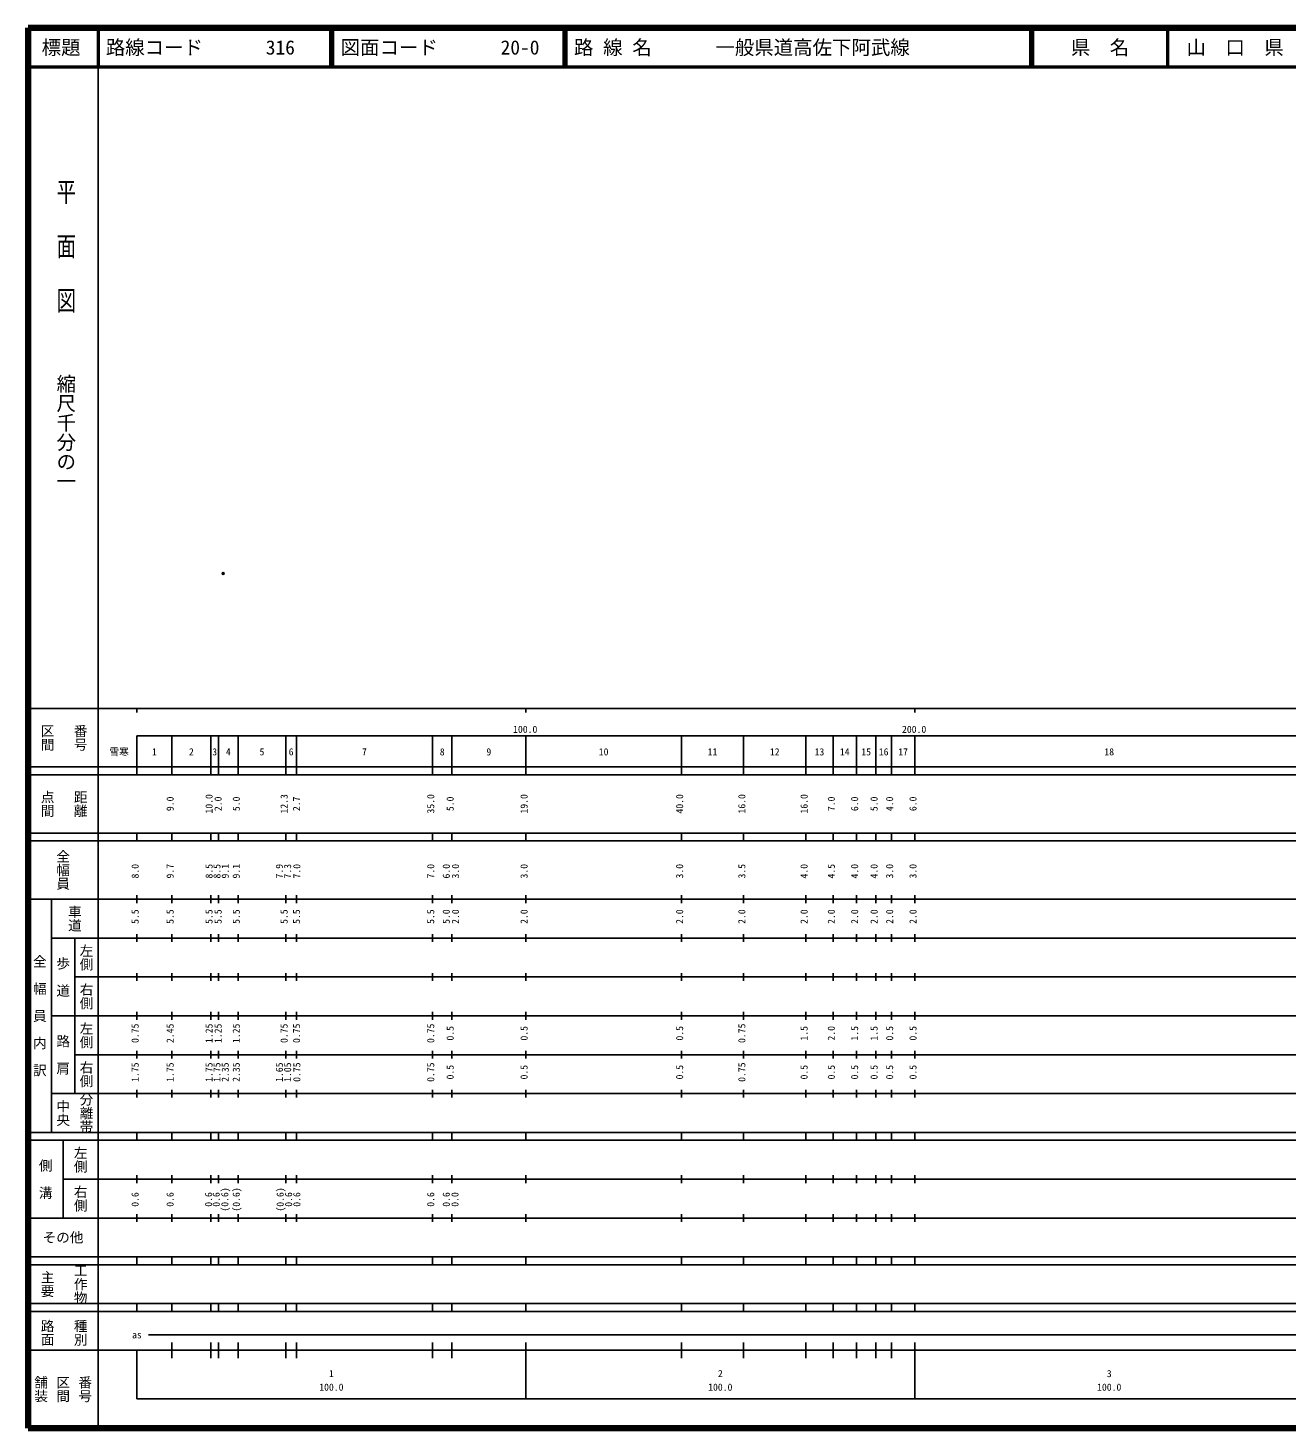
# Model space of a CAD drawing. Units: millimetres on the paper. Extents: x 40 to 680, y 20 to 380.
# Drawn here: x 40 to 363.7, y 20 to 380 of the extents above; entities that cross this region are included whole.
import ezdxf
from ezdxf.enums import TextEntityAlignment as Align

# ---------------------------------------------------------------- set-up
doc = ezdxf.new("R2010")
doc.units = ezdxf.units.MM
doc.header["$PDMODE"] = 32
doc.header["$PDSIZE"] = 0.5
doc.layers.add('M-OTRS', color=6, linetype='Continuous')
doc.layers.add('M-TTL-TXT', color=7, linetype='Continuous')
for name, color, linetype, lineweight in [('M-TTL', 2, 'Continuous', 140), ('M-TTL-BAND', 7, 'Continuous', 25), ('M-TTL-LINE', 7, 'Continuous', 50)]:
    doc.layers.add(name, color=color, linetype=linetype, lineweight=lineweight)
doc.styles.add('@ＭＳ ゴシック', font='')
doc.styles.add('ＭＳ ゴシック', font='')
doc.styles.get('@ＭＳ ゴシック').set_extended_font_data('@MS Gothic')
doc.styles.get('ＭＳ ゴシック').set_extended_font_data('MS Gothic')

msp = doc.modelspace()

# ---------------------------------------------------------------- linework, layer by layer
at = {"layer": 'M-OTRS'}
msp.add_point((90.205, 239.726), dxfattribs=at)
at = {"layer": 'M-TTL'}
for p, q in [((40, 380), (40, 20)), ((680, 380), (40, 380)), ((40, 20), (680, 20))]:
    msp.add_line(p, q, dxfattribs=at)
at = {"layer": 'M-TTL-BAND'}
for p, q in [((58, 370), (58, 20)), ((40, 205), (579, 205)), ((68, 205), (68, 204)), ((168, 205), (168, 204)), ((268, 205), (268, 204)), ((68, 198), (579, 198)), ((68, 198), (68, 188)), ((77, 188), (77, 198)), ((87, 188), (87, 198)), ((89, 188), (89, 198)), ((94, 188), (94, 198)), ((106.3, 188), (106.3, 198)), ((109, 188), (109, 198)), ((144, 188), (144, 198)), ((149, 188), (149, 198)), ((168, 188), (168, 198)), ((208, 188), (208, 198)), ((224, 188), (224, 198)), ((240, 188), (240, 198)), ((247, 188), (247, 198)), ((253, 188), (253, 198)), ((258, 188), (258, 198)), ((262, 188), (262, 198)), ((268, 188), (268, 198)), ((40, 190), (579, 190)), ((40, 188), (579, 188)), ((40, 173), (579, 173)), ((68, 171), (68, 173)), ((77, 171), (77, 173)), ((87, 171), (87, 173)), ((89, 171), (89, 173)), ((94, 171), (94, 173)), ((106.3, 171), (106.3, 173)), ((109, 171), (109, 173)), ((144, 171), (144, 173)), ((149, 171), (149, 173)), ((168, 171), (168, 173)), ((208, 171), (208, 173)), ((224, 171), (224, 173)), ((240, 171), (240, 173)), ((247, 171), (247, 173)), ((253, 171), (253, 173)), ((258, 171), (258, 173)), ((262, 171), (262, 173)), ((268, 171), (268, 173)), ((40, 171), (579, 171)), ((40, 156), (579, 156)), ((46, 96), (46, 156)), ((68, 155), (68, 157)), ((77, 155), (77, 157)), ((87, 155), (87, 157)), ((89, 155), (89, 157)), ((94, 155), (94, 157)), ((106.3, 155), (106.3, 157)), ((109, 155), (109, 157)), ((144, 155), (144, 157)), ((149, 155), (149, 157)), ((168, 155), (168, 157)), ((208, 155), (208, 157)), ((224, 155), (224, 157)), ((240, 155), (240, 157)), ((247, 155), (247, 157)), ((253, 155), (253, 157)), ((258, 155), (258, 157)), ((262, 155), (262, 157)), ((268, 155), (268, 157)), ((46, 146), (579, 146)), ((52, 146), (52, 106)), ((68, 145), (68, 147)), ((77, 145), (77, 147)), ((87, 145), (87, 147)), ((89, 145), (89, 147)), ((94, 145), (94, 147)), ((106.3, 145), (106.3, 147)), ((109, 145), (109, 147)), ((144, 145), (144, 147)), ((149, 145), (149, 147)), ((168, 145), (168, 147)), ((208, 145), (208, 147)), ((224, 145), (224, 147)), ((240, 145), (240, 147)), ((247, 145), (247, 147)), ((253, 145), (253, 147)), ((258, 145), (258, 147)), ((262, 145), (262, 147)), ((268, 145), (268, 147)), ((68, 135), (68, 137)), ((77, 135), (77, 137)), ((87, 135), (87, 137)), ((89, 135), (89, 137)), ((94, 135), (94, 137)), ((106.3, 135), (106.3, 137)), ((109, 135), (109, 137)), ((144, 135), (144, 137)), ((149, 135), (149, 137)), ((168, 135), (168, 137)), ((208, 135), (208, 137)), ((224, 135), (224, 137)), ((240, 135), (240, 137)), ((247, 135), (247, 137)), ((253, 135), (253, 137)), ((258, 135), (258, 137)), ((262, 135), (262, 137)), ((268, 135), (268, 137)), ((52, 136), (579, 136)), ((46, 126), (579, 126)), ((68, 125), (68, 127)), ((77, 125), (77, 127)), ((87, 125), (87, 127)), ((89, 125), (89, 127)), ((94, 125), (94, 127)), ((106.3, 125), (106.3, 127)), ((109, 125), (109, 127)), ((144, 125), (144, 127)), ((149, 125), (149, 127)), ((168, 125), (168, 127)), ((208, 125), (208, 127)), ((224, 125), (224, 127)), ((240, 125), (240, 127)), ((247, 125), (247, 127)), ((253, 125), (253, 127)), ((258, 125), (258, 127)), ((262, 125), (262, 127)), ((268, 125), (268, 127)), ((52, 116), (579, 116)), ((68, 115), (68, 117)), ((77, 115), (77, 117)), ((87, 115), (87, 117)), ((89, 115), (89, 117)), ((94, 115), (94, 117)), ((106.3, 115), (106.3, 117)), ((109, 115), (109, 117)), ((144, 115), (144, 117)), ((149, 115), (149, 117)), ((168, 115), (168, 117)), ((208, 115), (208, 117)), ((224, 115), (224, 117)), ((240, 115), (240, 117)), ((247, 115), (247, 117)), ((253, 115), (253, 117)), ((258, 115), (258, 117)), ((262, 115), (262, 117)), ((268, 115), (268, 117)), ((46, 106), (579, 106)), ((68, 105), (68, 107)), ((77, 105), (77, 107)), ((87, 105), (87, 107)), ((89, 105), (89, 107)), ((94, 105), (94, 107)), ((106.3, 105), (106.3, 107)), ((109, 105), (109, 107)), ((144, 105), (144, 107)), ((149, 105), (149, 107)), ((168, 105), (168, 107)), ((208, 105), (208, 107)), ((224, 105), (224, 107)), ((240, 105), (240, 107)), ((247, 105), (247, 107)), ((253, 105), (253, 107)), ((258, 105), (258, 107)), ((262, 105), (262, 107)), ((268, 105), (268, 107)), ((40, 96), (579, 96)), ((40, 94), (579, 94)), ((49, 94), (49, 74)), ((68, 94), (68, 96)), ((77, 94), (77, 96)), ((87, 94), (87, 96)), ((89, 94), (89, 96)), ((94, 94), (94, 96)), ((106.3, 94), (106.3, 96)), ((109, 94), (109, 96)), ((144, 94), (144, 96)), ((149, 94), (149, 96)), ((168, 94), (168, 96)), ((208, 94), (208, 96)), ((224, 94), (224, 96)), ((240, 94), (240, 96)), ((247, 94), (247, 96)), ((253, 94), (253, 96)), ((258, 94), (258, 96)), ((262, 94), (262, 96)), ((268, 94), (268, 96)), ((49, 84), (579, 84)), ((68, 83), (68, 85)), ((77, 83), (77, 85)), ((87, 83), (87, 85)), ((89, 83), (89, 85)), ((94, 83), (94, 85)), ((106.3, 83), (106.3, 85)), ((109, 83), (109, 85)), ((144, 83), (144, 85)), ((149, 83), (149, 85)), ((168, 83), (168, 85)), ((208, 83), (208, 85)), ((224, 83), (224, 85)), ((240, 83), (240, 85)), ((247, 83), (247, 85)), ((253, 83), (253, 85)), ((258, 83), (258, 85)), ((262, 83), (262, 85)), ((268, 83), (268, 85)), ((40, 74), (579, 74)), ((68, 73), (68, 75)), ((77, 73), (77, 75)), ((87, 73), (87, 75)), ((89, 73), (89, 75)), ((94, 73), (94, 75)), ((106.3, 73), (106.3, 75)), ((109, 73), (109, 75)), ((144, 73), (144, 75)), ((149, 73), (149, 75)), ((168, 73), (168, 75)), ((208, 73), (208, 75)), ((224, 73), (224, 75)), ((240, 73), (240, 75)), ((247, 73), (247, 75)), ((253, 73), (253, 75)), ((258, 73), (258, 75)), ((262, 73), (262, 75)), ((268, 73), (268, 75)), ((40, 64), (579, 64)), ((40, 62), (579, 62)), ((68, 62), (68, 64)), ((77, 62), (77, 64)), ((87, 62), (87, 64)), ((89, 62), (89, 64)), ((94, 62), (94, 64)), ((106.3, 62), (106.3, 64)), ((109, 62), (109, 64)), ((144, 62), (144, 64)), ((149, 62), (149, 64)), ((168, 62), (168, 64)), ((208, 62), (208, 64)), ((224, 62), (224, 64)), ((240, 62), (240, 64)), ((247, 62), (247, 64)), ((253, 62), (253, 64)), ((258, 62), (258, 64)), ((262, 62), (262, 64)), ((268, 62), (268, 64)), ((40, 52), (579, 52)), ((68, 50), (68, 52)), ((77, 50), (77, 52)), ((87, 50), (87, 52)), ((89, 50), (89, 52)), ((94, 50), (94, 52)), ((106.3, 50), (106.3, 52)), ((109, 50), (109, 52)), ((144, 50), (144, 52)), ((149, 50), (149, 52)), ((168, 50), (168, 52)), ((208, 50), (208, 52)), ((224, 50), (224, 52)), ((240, 50), (240, 52)), ((247, 50), (247, 52)), ((253, 50), (253, 52)), ((258, 50), (258, 52)), ((262, 50), (262, 52)), ((268, 50), (268, 52)), ((40, 50), (579, 50)), ((71, 44), (565, 44)), ((40, 40), (579, 40)), ((68, 40), (68, 27.5)), ((77, 38), (77, 42)), ((87, 38), (87, 42)), ((89, 38), (89, 42)), ((94, 38), (94, 42)), ((106.3, 38), (106.3, 42)), ((109, 38), (109, 42)), ((144, 38), (144, 42)), ((149, 38), (149, 42)), ((168, 27.5), (168, 42)), ((208, 38), (208, 42)), ((224, 38), (224, 42)), ((240, 38), (240, 42)), ((247, 38), (247, 42)), ((253, 38), (253, 42)), ((258, 38), (258, 42)), ((262, 38), (262, 42)), ((268, 27.5), (268, 42)), ((68, 27.5), (579, 27.5))]:
    msp.add_line(p, q, dxfattribs=at)
at = {"layer": 'M-TTL-LINE'}
for p, q in [((58, 380), (58, 370)), ((117.75, 380), (117.75, 370)), ((118.25, 380), (118.25, 370)), ((177.75, 380), (177.75, 370)), ((178.25, 380), (178.25, 370)), ((297.75, 380), (297.75, 370)), ((298.25, 380), (298.25, 370)), ((333, 380), (333, 370)), ((40, 370), (680, 370))]:
    msp.add_line(p, q, dxfattribs=at)

# ---------------------------------------------------------------- texts
at = {"layer": 'M-TTL-BAND', "style": '@ＭＳ ゴシック', "width": 1.4}
msp.add_text('平  面  図', height=3.666, rotation=270, dxfattribs=at).set_placement((49.777, 306.475), align=Align.MIDDLE_RIGHT)
at = {"layer": 'M-TTL-BAND', "style": '@ＭＳ ゴシック'}
msp.add_text('縮尺千分の一', height=3.666, rotation=270, dxfattribs=at).set_placement((49.777, 261.03), align=Align.MIDDLE_RIGHT)
for s, p in [('区間', (45, 197.5)), ('番号', (53.5, 197.5)), ('点間', (45, 180.5)), ('距離', (53.5, 180.5)), ('全幅員', (49, 163.5)), ('車道', (52, 151)), ('左側', (55, 141)), ('全\u3000幅\u3000員\u3000内\u3000訳', (43, 126)), ('歩\u3000道', (49, 136)), ('右側', (55, 131)), ('左側', (55, 121)), ('路\u3000肩', (49, 116)), ('右側', (55, 111)), ('分離帯', (55, 101)), ('中央', (49, 101)), ('左側', (53.5, 89)), ('側\u3000溝', (44.5, 84)), ('右側', (53.5, 79)), ('工作物', (53.5, 57)), ('主要', (45, 57)), ('路面', (45, 44.5)), ('種別', (53.5, 44.5)), ('舗装', (43.333, 30)), ('区間', (49, 30)), ('番号', (54.667, 30))]:
    msp.add_text(s, height=2.566, rotation=270, dxfattribs=at).set_placement(p, align=Align.MIDDLE_CENTER)
at = {"layer": 'M-TTL-BAND', "style": 'ＭＳ ゴシック'}
for s, p in [('100.0', (167.844, 198.195)), ('200.0', (267.844, 198.195)), ('雪寒', (63.433, 192.405)), ('1', (72.5, 192.405)), ('2', (82, 192.405)), ('3', (88, 192.405)), ('4', (91.5, 192.405)), ('5', (100.15, 192.405)), ('6', (107.65, 192.405)), ('7', (126.5, 192.405)), ('8', (146.5, 192.405)), ('9', (158.5, 192.405)), ('10', (188, 192.405)), ('11', (216, 192.405)), ('12', (232, 192.405)), ('13', (243.5, 192.405)), ('14', (250, 192.405)), ('15', (255.5, 192.405)), ('16', (260, 192.405)), ('17', (265, 192.405)), ('18', (318, 192.405)), ('as', (68, 42.5)), ('1', (118, 32.523)), ('2', (218, 32.523)), ('3', (318, 32.523)), ('100.0', (118, 29.033)), ('100.0', (218, 29.033)), ('100.0', (318, 29.033))]:
    msp.add_text(s, height=1.833, dxfattribs=at).set_placement(p, align=Align.BOTTOM_CENTER)
for s, p in [('9.0', (78, 180.5)), ('10.0', (88, 180.5)), ('2.0', (90.331, 180.5)), ('5.0', (95, 180.5)), ('12.3', (107.3, 180.5)), ('2.7', (110.496, 180.5)), ('35.0', (145, 180.5)), ('5.0', (150, 180.5)), ('19.0', (169, 180.5)), ('40.0', (209, 180.5)), ('16.0', (225, 180.5)), ('16.0', (241, 180.5)), ('7.0', (248, 180.5)), ('6.0', (254, 180.5)), ('5.0', (259, 180.5)), ('4.0', (263, 180.5)), ('6.0', (269, 180.5)), ('8.0', (69, 163.174)), ('9.7', (78, 163.174)), ('8.5', (88, 163.174)), ('8.5', (90.034, 163.174)), ('9.1', (92.166, 163.174)), ('9.1', (95, 163.174)), ('7.9', (106.083, 163.174)), ('7.3', (108.205, 163.174)), ('7.0', (110.579, 163.174)), ('7.0', (145, 163.174)), ('6.0', (149, 163.174)), ('3.0', (151.37, 163.174)), ('3.0', (169, 163.174)), ('3.0', (209, 163.174)), ('3.5', (225, 163.174)), ('4.0', (241, 163.174)), ('4.5', (248, 163.174)), ('4.0', (254, 163.174)), ('4.0', (259, 163.174)), ('3.0', (263, 163.174)), ('3.0', (269, 163.174)), ('5.5', (69, 151.5)), ('5.5', (78, 151.5)), ('5.5', (88, 151.5)), ('5.5', (90.331, 151.5)), ('5.5', (95, 151.5)), ('5.5', (107.3, 151.5)), ('5.5', (110.496, 151.5)), ('5.5', (145, 151.5)), ('5.0', (149, 151.5)), ('2.0', (151.37, 151.5)), ('2.0', (169, 151.5)), ('2.0', (209, 151.5)), ('2.0', (225, 151.5)), ('2.0', (241, 151.5)), ('2.0', (248, 151.5)), ('2.0', (254, 151.5)), ('2.0', (259, 151.5)), ('2.0', (263, 151.5)), ('2.0', (269, 151.5)), ('0.75', (69, 121.5)), ('2.45', (78, 121.5)), ('1.25', (88, 121.5)), ('1.25', (90.331, 121.5)), ('1.25', (95, 121.5)), ('0.75', (107.3, 121.5)), ('0.75', (110.496, 121.5)), ('0.75', (145, 121.5)), ('0.5', (150, 121.5)), ('0.5', (169, 121.5)), ('0.5', (209, 121.5)), ('0.75', (225, 121.5)), ('1.5', (241, 121.5)), ('2.0', (248, 121.5)), ('1.5', (254, 121.5)), ('1.5', (259, 121.5)), ('0.5', (263, 121.5)), ('0.5', (269, 121.5)), ('1.75', (69, 111.5)), ('1.75', (78, 111.5)), ('1.75', (88, 111.5)), ('1.75', (90.034, 111.5)), ('2.35', (92.166, 111.5)), ('2.35', (95, 111.5)), ('1.65', (106.083, 111.5)), ('1.05', (108.205, 111.5)), ('0.75', (110.579, 111.5)), ('0.75', (145, 111.5)), ('0.5', (150, 111.5)), ('0.5', (169, 111.5)), ('0.5', (209, 111.5)), ('0.75', (225, 111.5)), ('0.5', (241, 111.5)), ('0.5', (248, 111.5)), ('0.5', (254, 111.5)), ('0.5', (259, 111.5)), ('0.5', (263, 111.5)), ('0.5', (269, 111.5)), ('0.6', (69, 78.764)), ('0.6', (78, 78.764)), ('0.6', (87.868, 78.764)), ('0.6', (89.847, 78.764)), ('(0.6)', (92.058, 78.764)), ('(0.6)', (95, 78.764)), ('(0.6)', (106.3, 78.764)), ('0.6', (108.458, 78.764)), ('0.6', (110.579, 78.764)), ('0.6', (145, 78.764)), ('0.6', (149, 78.764)), ('0.0', (151.239, 78.764))]:
    msp.add_text(s, height=1.833, rotation=90, dxfattribs=at).set_placement(p, align=Align.BOTTOM_CENTER)
msp.add_text('その他', height=2.566, dxfattribs=at).set_placement((49, 69), align=Align.MIDDLE_CENTER)
at = {"layer": 'M-TTL-TXT', "style": 'ＭＳ ゴシック'}
for s, p in [('標題', (48.5, 375)), ('県\u3000名', (315.625, 375)), ('山\u3000口\u3000県', (350.375, 375))]:
    msp.add_text(s, height=3.666, dxfattribs=at).set_placement(p, align=Align.MIDDLE_CENTER)
for s, p in [('路線コード', (60, 375)), ('316', (101.142, 375)), ('図面コード', (120.38, 375)), ('20-0', (161.521, 375)), ('路 線 名', (180.38, 375)), ('一般県道高佐下阿武線', (216.734, 375))]:
    msp.add_text(s, height=3.666, dxfattribs=at).set_placement(p, align=Align.MIDDLE_LEFT)

doc.saveas('drawing.dxf')
